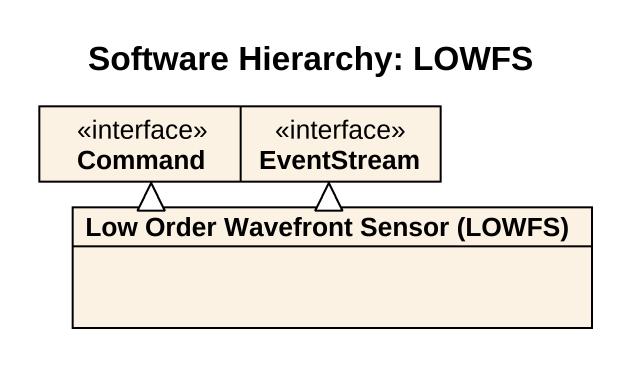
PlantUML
@startuml
title Software Hierarchy: LOWFS
hide circle
hide empty members
interface Command
interface EventStream
class "Low Order Wavefront Sensor (LOWFS)" as Low_Order_Wavefront_Sensor
Low_Order_Wavefront_Sensor .up.|> Command
Low_Order_Wavefront_Sensor .up.|> EventStream
@enduml
